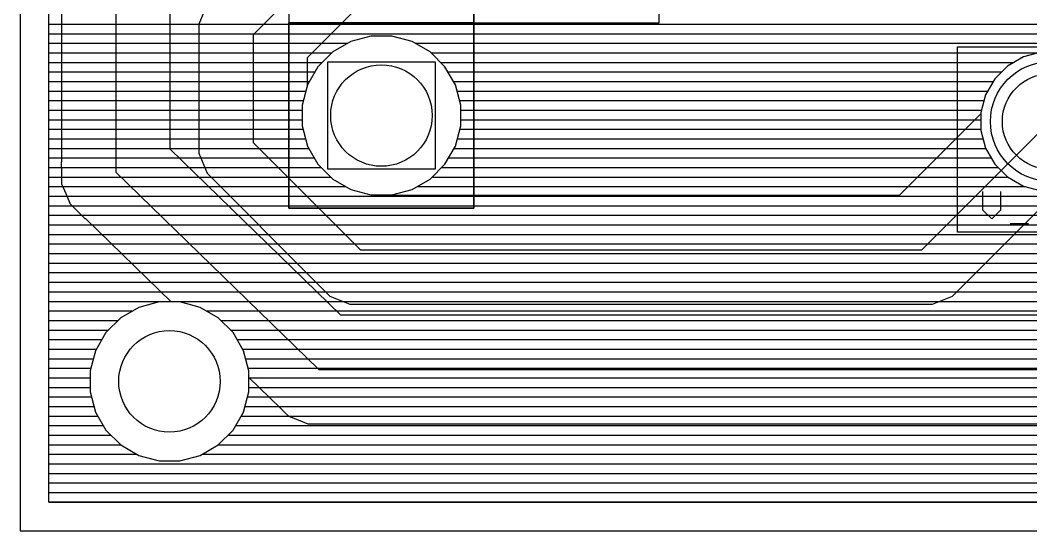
# Model space of a CAD drawing. Extents: x 0 to 5.05, y 0 to 8.75.
# Drawn here: x 0 to 1.693, y 0 to 0.855 of the extents above; entities that cross this region are included whole.
import ezdxf

# ---------------------------------------------------------------- set-up
doc = ezdxf.new("R2010")
doc.units = 0
for name, color, linetype in [('1', 22, 'CONTINUOUS'), ('16', 175, 'CONTINUOUS'), ('17', 82, 'CONTINUOUS'), ('20', 6, 'CONTINUOUS'), ('21', 253, 'CONTINUOUS'), ('24', 7, 'CONTINUOUS'), ('44', 253, 'CONTINUOUS'), ('51', 253, 'CONTINUOUS'), ('52', 253, 'CONTINUOUS')]:
    doc.layers.add(name, color=color, linetype=linetype)

# ---------------------------------------------------------------- blocks, each defined once
blk = doc.blocks.new('ROUNDP')
blk.add_circle((0, 0), 0.5)

msp = doc.modelspace()

# ---------------------------------------------------------------- linework, layer by layer
at = {"layer": '1'}
for p, q in [((0.048, 0.048), (0.048, 5.090172)), ((0.069, 1.288101), (0.069, 0.617396)), ((0.16, 1.27), (0.16, 0.6)), ((0.251, 0.638491), (0.251, 1.232307)), ((0.565, 1.005), (0.39, 0.83)), ((0.481, 0.792307), (0.587292, 0.898599)), ((0.312854, 0.881547), (0.299, 0.848101)), ((0.048, 0.848), (0.069, 0.848)), ((0.251, 0.848), (0.299, 0.848)), ((0.299, 0.848101), (0.299, 0.631899)), ((0.536693, 0.848), (1.939, 0.848)), ((0.048, 0.832), (0.069, 0.832)), ((0.251, 0.832), (0.299, 0.832)), ((0.39, 0.83), (0.39, 0.65)), ((0.520693, 0.832), (1.939, 0.832)), ((0.048, 0.816), (0.069, 0.816)), ((0.251, 0.816), (0.299, 0.816)), ((0.504693, 0.816), (0.548578, 0.816)), ((0.553664, 0.818936), (0.523336, 0.801426)), ((0.58749, 0.828), (0.553664, 0.818936)), ((0.62251, 0.828), (0.58749, 0.828)), ((0.656336, 0.818936), (0.62251, 0.828)), ((0.686664, 0.801426), (0.656336, 0.818936)), ((0.661422, 0.816), (1.939, 0.816)), ((0.048, 0.8), (0.069, 0.8)), ((0.251, 0.8), (0.299, 0.8)), ((0.488693, 0.8), (0.52191, 0.8)), ((0.523336, 0.801426), (0.498573, 0.776664)), ((0.711426, 0.776664), (0.686664, 0.801426)), ((0.68809, 0.8), (1.705997, 0.8)), ((1.709728, 0.801), (1.680226, 0.793095)), ((0.048, 0.784), (0.069, 0.784)), ((0.251, 0.784), (0.299, 0.784)), ((0.481, 0.746097), (0.481, 0.792307)), ((0.481, 0.784), (0.50591, 0.784)), ((0.70409, 0.784), (1.664473, 0.784)), ((1.680226, 0.793095), (1.653774, 0.777823)), ((0.048, 0.768), (0.069, 0.768)), ((0.251, 0.768), (0.299, 0.768)), ((0.481, 0.768), (0.493571, 0.768)), ((0.498573, 0.776664), (0.481064, 0.746336)), ((0.728936, 0.746336), (0.711426, 0.776664)), ((0.716429, 0.768), (1.643951, 0.768)), ((1.653774, 0.777823), (1.632177, 0.756226)), ((0.048, 0.752), (0.069, 0.752)), ((0.251, 0.752), (0.299, 0.752)), ((0.481, 0.752), (0.484334, 0.752)), ((0.481064, 0.746336), (0.481, 0.746097)), ((0.725666, 0.752), (1.629737, 0.752)), ((0.738, 0.71251), (0.728936, 0.746336)), ((1.632177, 0.756226), (1.616905, 0.729774)), ((0.048, 0.736), (0.069, 0.736)), ((0.251, 0.736), (0.299, 0.736)), ((0.731706, 0.736), (1.6205, 0.736)), ((1.616905, 0.729774), (1.609, 0.700272)), ((0.048, 0.72), (0.069, 0.72)), ((0.251, 0.72), (0.299, 0.72)), ((0.735993, 0.72), (1.614286, 0.72)), ((0.738, 0.67749), (0.738, 0.71251)), ((0.048, 0.704), (0.069, 0.704)), ((0.251, 0.704), (0.299, 0.704)), ((0.738, 0.704), (1.609999, 0.704)), ((1.609, 0.697693), (1.472307, 0.561)), ((1.609, 0.700272), (1.609, 0.697693)), ((0.048, 0.688), (0.069, 0.688)), ((0.251, 0.688), (0.299, 0.688)), ((0.728936, 0.643664), (0.738, 0.67749)), ((0.738, 0.688), (1.599307, 0.688)), ((1.51, 0.47), (1.725, 0.685)), ((0.048, 0.672), (0.069, 0.672)), ((0.251, 0.672), (0.299, 0.672)), ((0.736529, 0.672), (1.583307, 0.672)), ((0.048, 0.656), (0.069, 0.656)), ((0.251, 0.656), (0.299, 0.656)), ((0.39, 0.65), (0.57, 0.47)), ((0.711426, 0.613336), (0.728936, 0.643664)), ((0.732242, 0.656), (1.567307, 0.656)), ((0.048, 0.64), (0.069, 0.64)), ((0.251, 0.64), (0.299, 0.64)), ((0.5369, 0.361), (0.251, 0.638491)), ((0.299, 0.631899), (0.312854, 0.598453)), ((0.726821, 0.64), (1.551307, 0.64)), ((0.048, 0.624), (0.069, 0.624)), ((0.069, 0.617396), (0.06874, 0.616741)), ((0.06874, 0.616741), (0.069, 0.599322)), ((0.26593, 0.624), (0.302272, 0.624)), ((0.686664, 0.588573), (0.711426, 0.613336)), ((0.717583, 0.624), (1.535307, 0.624)), ((0.048, 0.608), (0.06887, 0.608)), ((0.069, 0.599322), (0.069, 0.581899)), ((0.16, 0.6), (0.5, 0.27)), ((0.282415, 0.608), (0.308899, 0.608)), ((0.312854, 0.598453), (0.492854, 0.418453)), ((0.70609, 0.608), (1.519307, 0.608)), ((0.048, 0.592), (0.069, 0.592)), ((0.048, 0.576), (0.071242, 0.576)), ((0.069, 0.581899), (0.06927, 0.581248)), ((0.06927, 0.581248), (0.06928, 0.580543)), ((0.06928, 0.580543), (0.076188, 0.564545)), ((0.2989, 0.592), (0.319307, 0.592)), ((0.315385, 0.576), (0.335307, 0.576)), ((0.656336, 0.571064), (0.686664, 0.588573)), ((0.664886, 0.576), (1.487307, 0.576)), ((0.69009, 0.592), (1.503307, 0.592)), ((0.048, 0.56), (0.078071, 0.56)), ((0.076188, 0.564545), (0.082854, 0.548453)), ((0.33187, 0.56), (0.351307, 0.56)), ((0.607693, 0.561), (0.606693, 0.562)), ((0.606693, 0.562), (0.62251, 0.562)), ((1.472307, 0.561), (0.607693, 0.561)), ((0.62251, 0.562), (0.656336, 0.571064)), ((1.561547, 0.392854), (1.737693, 0.569)), ((0.048, 0.544), (0.087039, 0.544)), ((0.082854, 0.548453), (0.083352, 0.547954)), ((0.083352, 0.547954), (0.083632, 0.547307)), ((0.083632, 0.547307), (0.096139, 0.535168)), ((0.348355, 0.544), (0.367307, 0.544)), ((0.048, 0.528), (0.103307, 0.528)), ((0.096139, 0.535168), (0.108453, 0.522854)), ((0.36484, 0.528), (0.383307, 0.528)), ((0.048, 0.512), (0.120009, 0.512)), ((0.108453, 0.522854), (0.109104, 0.522584)), ((0.109104, 0.522584), (0.252918, 0.383)), ((0.381324, 0.512), (0.399307, 0.512)), ((1.680693, 0.512), (1.923307, 0.512)), ((0.048, 0.496), (0.136493, 0.496)), ((0.397809, 0.496), (0.415307, 0.496)), ((1.664693, 0.496), (1.907307, 0.496)), ((0.048, 0.48), (0.152978, 0.48)), ((0.414294, 0.48), (0.431307, 0.48)), ((1.648693, 0.48), (1.891307, 0.48)), ((0.048, 0.464), (0.169463, 0.464)), ((0.430779, 0.464), (0.447307, 0.464)), ((0.57, 0.47), (1.51, 0.47)), ((1.632693, 0.464), (1.875307, 0.464)), ((0.048, 0.448), (0.185948, 0.448)), ((0.447264, 0.448), (0.463307, 0.448)), ((1.616693, 0.448), (1.859307, 0.448)), ((0.048, 0.432), (0.202433, 0.432)), ((0.463749, 0.432), (0.479307, 0.432)), ((1.600693, 0.432), (1.843307, 0.432)), ((0.048, 0.416), (0.218918, 0.416)), ((0.480234, 0.416), (0.495307, 0.416)), ((0.492854, 0.418453), (0.518453, 0.392854)), ((1.584693, 0.416), (1.827307, 0.416)), ((0.048, 0.4), (0.235403, 0.4)), ((0.496718, 0.4), (0.511307, 0.4)), ((0.518453, 0.392854), (0.551899, 0.379)), ((1.528101, 0.379), (1.561547, 0.392854)), ((1.568693, 0.4), (1.811307, 0.4)), ((0.048, 0.384), (0.251888, 0.384)), ((0.198664, 0.373936), (0.168336, 0.356426)), ((0.23249, 0.383), (0.198664, 0.373936)), ((0.252918, 0.383), (0.23249, 0.383)), ((0.513203, 0.384), (0.539828, 0.384)), ((0.551899, 0.379), (1.528101, 0.379)), ((1.540172, 0.384), (1.795307, 0.384)), ((0.048, 0.368), (0.188382, 0.368)), ((0.168336, 0.356426), (0.143573, 0.331664)), ((0.529688, 0.368), (1.779307, 0.368)), ((1.772307, 0.361), (0.5369, 0.361)), ((0.048, 0.352), (0.16391, 0.352)), ((0.048, 0.336), (0.14791, 0.336)), ((0.143573, 0.331664), (0.126064, 0.301336)), ((0.048, 0.32), (0.136839, 0.32)), ((0.048, 0.304), (0.127602, 0.304)), ((0.048, 0.288), (0.12249, 0.288)), ((0.126064, 0.301336), (0.117, 0.26751)), ((0.048, 0.272), (0.118203, 0.272)), ((0.048, 0.256), (0.117, 0.256)), ((0.117, 0.26751), (0.117, 0.23249)), ((0.383, 0.23249), (0.383, 0.256744)), ((0.383, 0.256744), (0.436136, 0.205171)), ((0.383, 0.256), (0.383766, 0.256)), ((0.5, 0.27), (1.81, 0.27)), ((0.048, 0.24), (0.117, 0.24)), ((0.383, 0.24), (0.400251, 0.24)), ((0.048, 0.224), (0.119275, 0.224)), ((0.117, 0.23249), (0.126064, 0.198664)), ((0.373936, 0.198664), (0.383, 0.23249)), ((0.380725, 0.224), (0.416736, 0.224)), ((0.048, 0.208), (0.123562, 0.208)), ((0.376438, 0.208), (0.433221, 0.208)), ((0.436136, 0.205171), (0.448453, 0.192854)), ((0.048, 0.192), (0.129911, 0.192)), ((0.126064, 0.198664), (0.143573, 0.168336)), ((0.356426, 0.168336), (0.373936, 0.198664)), ((0.370089, 0.192), (0.449845, 0.192)), ((0.448453, 0.192854), (0.449104, 0.192584)), ((0.449104, 0.192584), (0.44961, 0.192093)), ((0.44961, 0.192093), (0.465803, 0.185667)), ((0.048, 0.176), (0.139149, 0.176)), ((0.360851, 0.176), (2.639149, 0.176)), ((0.465803, 0.185667), (0.481899, 0.179)), ((0.481899, 0.179), (0.482604, 0.179)), ((0.482604, 0.179), (0.483259, 0.17874)), ((0.483259, 0.17874), (0.500678, 0.179)), ((0.500678, 0.179), (1.828101, 0.179)), ((0.048, 0.16), (0.151909, 0.16)), ((0.143573, 0.168336), (0.168336, 0.143573)), ((0.331664, 0.143573), (0.356426, 0.168336)), ((0.34809, 0.16), (2.651909, 0.16)), ((0.048, 0.144), (0.167909, 0.144)), ((0.168336, 0.143573), (0.198664, 0.126064)), ((0.301336, 0.126064), (0.331664, 0.143573)), ((0.33209, 0.144), (2.667909, 0.144)), ((0.048, 0.128), (0.19531, 0.128)), ((0.198664, 0.126064), (0.23249, 0.117)), ((0.26751, 0.117), (0.301336, 0.126064)), ((0.30469, 0.128), (2.69531, 0.128)), ((0.048, 0.112), (5.002, 0.112)), ((0.23249, 0.117), (0.26751, 0.117)), ((0.048, 0.096), (5.002, 0.096)), ((0.048, 0.08), (5.002, 0.08)), ((0.048, 0.064), (5.002, 0.064)), ((5.002, 0.048), (0.048, 0.048)), ((0.048, 0.048), (5.002, 0.048))]:
    msp.add_line(p, q, dxfattribs=at)
at = {"layer": '16'}
for p, q in [((0.048, 0.048), (0.048, 3.950172)), ((0.048, 0.848), (3.07509, 0.848)), ((0.048, 0.832), (3.070803, 0.832)), ((0.048, 0.816), (0.548578, 0.816)), ((0.553664, 0.818936), (0.523336, 0.801426)), ((0.58749, 0.828), (0.553664, 0.818936)), ((0.62251, 0.828), (0.58749, 0.828)), ((0.656336, 0.818936), (0.62251, 0.828)), ((0.686664, 0.801426), (0.656336, 0.818936)), ((0.661422, 0.816), (3.069, 0.816)), ((0.048, 0.8), (0.52191, 0.8)), ((0.523336, 0.801426), (0.498573, 0.776664)), ((0.711426, 0.776664), (0.686664, 0.801426)), ((0.68809, 0.8), (1.705997, 0.8)), ((1.709728, 0.801), (1.680226, 0.793095)), ((0.048, 0.784), (0.50591, 0.784)), ((0.70409, 0.784), (1.664473, 0.784)), ((1.680226, 0.793095), (1.653774, 0.777823)), ((0.048, 0.768), (0.493571, 0.768)), ((0.498573, 0.776664), (0.481064, 0.746336)), ((0.728936, 0.746336), (0.711426, 0.776664)), ((0.716429, 0.768), (1.643951, 0.768)), ((1.653774, 0.777823), (1.632177, 0.756226)), ((0.048, 0.752), (0.484334, 0.752)), ((0.481064, 0.746336), (0.472, 0.71251)), ((0.725666, 0.752), (1.629737, 0.752)), ((0.738, 0.71251), (0.728936, 0.746336)), ((1.632177, 0.756226), (1.616905, 0.729774)), ((0.048, 0.736), (0.478294, 0.736)), ((0.731706, 0.736), (1.6205, 0.736)), ((1.616905, 0.729774), (1.609, 0.700272)), ((0.048, 0.72), (0.474007, 0.72)), ((0.472, 0.71251), (0.472, 0.67749)), ((0.735993, 0.72), (1.614286, 0.72)), ((0.738, 0.67749), (0.738, 0.71251)), ((0.048, 0.704), (0.472, 0.704)), ((0.738, 0.704), (1.609999, 0.704)), ((1.609, 0.700272), (1.609, 0.669728)), ((0.048, 0.688), (0.472, 0.688)), ((0.472, 0.67749), (0.481064, 0.643664)), ((0.728936, 0.643664), (0.738, 0.67749)), ((0.738, 0.688), (1.609, 0.688)), ((0.048, 0.672), (0.473471, 0.672)), ((0.736529, 0.672), (1.609, 0.672)), ((1.609, 0.669728), (1.616905, 0.640226)), ((0.048, 0.656), (0.477758, 0.656)), ((0.481064, 0.643664), (0.498573, 0.613336)), ((0.711426, 0.613336), (0.728936, 0.643664)), ((0.732242, 0.656), (1.612678, 0.656)), ((0.048, 0.64), (0.483179, 0.64)), ((0.726821, 0.64), (1.617035, 0.64)), ((1.616905, 0.640226), (1.632177, 0.613774)), ((0.048, 0.624), (0.492417, 0.624)), ((0.498573, 0.613336), (0.523336, 0.588573)), ((0.686664, 0.588573), (0.711426, 0.613336)), ((0.717583, 0.624), (1.626273, 0.624)), ((1.632177, 0.613774), (1.653774, 0.592177)), ((0.048, 0.608), (0.503909, 0.608)), ((0.70609, 0.608), (1.637951, 0.608)), ((0.048, 0.592), (0.519909, 0.592)), ((0.048, 0.576), (0.545114, 0.576)), ((0.523336, 0.588573), (0.553664, 0.571064)), ((0.656336, 0.571064), (0.686664, 0.588573)), ((0.664886, 0.576), (1.683604, 0.576)), ((0.69009, 0.592), (1.654081, 0.592)), ((1.653774, 0.592177), (1.680226, 0.576905)), ((1.680226, 0.576905), (1.709728, 0.569)), ((0.048, 0.56), (3.08334, 0.56)), ((0.553664, 0.571064), (0.58749, 0.562)), ((0.58749, 0.562), (0.62251, 0.562)), ((0.62251, 0.562), (0.656336, 0.571064)), ((0.048, 0.544), (3.075381, 0.544)), ((0.048, 0.528), (3.070356, 0.528)), ((0.048, 0.512), (3.067605, 0.512)), ((0.048, 0.496), (3.176999, 0.496)), ((0.048, 0.48), (3.06853, 0.48)), ((0.048, 0.464), (3.072581, 0.464)), ((0.048, 0.448), (3.079072, 0.448)), ((0.048, 0.432), (3.088367, 0.432)), ((0.048, 0.416), (3.102123, 0.416)), ((0.048, 0.4), (3.122358, 0.4)), ((0.048, 0.384), (3.162942, 0.384)), ((0.198664, 0.373936), (0.168336, 0.356426)), ((0.23249, 0.383), (0.198664, 0.373936)), ((0.26751, 0.383), (0.23249, 0.383)), ((0.301336, 0.373936), (0.26751, 0.383)), ((0.331664, 0.356426), (0.301336, 0.373936)), ((0.048, 0.368), (0.188382, 0.368)), ((0.168336, 0.356426), (0.143573, 0.331664)), ((0.311618, 0.368), (2.688382, 0.368)), ((0.356426, 0.331664), (0.331664, 0.356426)), ((0.048, 0.352), (0.16391, 0.352)), ((0.33609, 0.352), (2.66391, 0.352)), ((0.048, 0.336), (0.14791, 0.336)), ((0.143573, 0.331664), (0.126064, 0.301336)), ((0.35209, 0.336), (2.64791, 0.336)), ((0.373936, 0.301336), (0.356426, 0.331664)), ((0.048, 0.32), (0.136839, 0.32)), ((0.363161, 0.32), (2.636839, 0.32)), ((0.048, 0.304), (0.127602, 0.304)), ((0.048, 0.288), (0.12249, 0.288)), ((0.126064, 0.301336), (0.117, 0.26751)), ((0.372398, 0.304), (2.627602, 0.304)), ((0.383, 0.26751), (0.373936, 0.301336)), ((0.37751, 0.288), (2.62249, 0.288)), ((0.048, 0.272), (0.118203, 0.272)), ((0.381797, 0.272), (2.618203, 0.272)), ((0.048, 0.256), (0.117, 0.256)), ((0.117, 0.26751), (0.117, 0.23249)), ((0.383, 0.23249), (0.383, 0.26751)), ((0.383, 0.256), (2.617, 0.256)), ((0.048, 0.24), (0.117, 0.24)), ((0.383, 0.24), (2.617, 0.24)), ((0.048, 0.224), (0.119275, 0.224)), ((0.117, 0.23249), (0.126064, 0.198664)), ((0.373936, 0.198664), (0.383, 0.23249)), ((0.380725, 0.224), (2.619275, 0.224)), ((0.048, 0.208), (0.123562, 0.208)), ((0.376438, 0.208), (2.623562, 0.208)), ((0.048, 0.192), (0.129911, 0.192)), ((0.126064, 0.198664), (0.143573, 0.168336)), ((0.356426, 0.168336), (0.373936, 0.198664)), ((0.370089, 0.192), (2.629911, 0.192)), ((0.048, 0.176), (0.139149, 0.176)), ((0.360851, 0.176), (2.639149, 0.176)), ((0.048, 0.16), (0.151909, 0.16)), ((0.143573, 0.168336), (0.168336, 0.143573)), ((0.331664, 0.143573), (0.356426, 0.168336)), ((0.34809, 0.16), (2.651909, 0.16)), ((0.048, 0.144), (0.167909, 0.144)), ((0.168336, 0.143573), (0.198664, 0.126064)), ((0.301336, 0.126064), (0.331664, 0.143573)), ((0.33209, 0.144), (2.667909, 0.144)), ((0.048, 0.128), (0.19531, 0.128)), ((0.198664, 0.126064), (0.23249, 0.117)), ((0.26751, 0.117), (0.301336, 0.126064)), ((0.30469, 0.128), (2.69531, 0.128)), ((0.048, 0.112), (5.002, 0.112)), ((0.23249, 0.117), (0.26751, 0.117)), ((0.048, 0.096), (5.002, 0.096)), ((0.048, 0.08), (5.002, 0.08)), ((0.048, 0.064), (5.002, 0.064)), ((5.002, 0.048), (0.048, 0.048)), ((0.048, 0.048), (5.002, 0.048))]:
    msp.add_line(p, q, dxfattribs=at)
at = {"layer": '20'}
for p, q in [((0, 8.75), (0, 0)), ((0, 0), (5.05, 0))]:
    msp.add_line(p, q, dxfattribs=at)
for centre in [(0.605, 0.695), (0.25, 0.25)]:
    msp.add_circle(centre, 0.085, dxfattribs=at)
at = {"layer": '21'}
for p, q in [((1.611803, 0.568039), (1.611803, 0.537346)), ((1.642496, 0.537346), (1.642496, 0.568039)), ((1.611803, 0.537346), (1.62715, 0.522)), ((1.62715, 0.522), (1.642496, 0.537346)), ((1.657843, 0.514327), (1.688535, 0.514327))]:
    msp.add_line(p, q, dxfattribs=at)
at = {"layer": '24'}
msp.add_point((0.76, 0.85), dxfattribs=at)
at = {"layer": '44'}
msp.add_circle((1.725, 0.685), 0.08, dxfattribs=at)
at = {"layer": '51'}
for p, q in [((1.57, 0.5), (1.57, 0.81)), ((1.57, 0.81), (1.88, 0.81)), ((1.88, 0.5), (1.57, 0.5))]:
    msp.add_line(p, q, dxfattribs=at)
at = {"layer": '52'}
for p, q in [((0.45, 1.16), (0.45, 0.85)), ((0.76, 0.85), (0.76, 1.16)), ((0.76, 1.16), (0.76, 0.85)), ((1.07, 0.85), (1.07, 1.16)), ((0.45, 0.85), (0.76, 0.85)), ((0.45, 0.54), (0.45, 0.85)), ((0.45, 0.85), (0.76, 0.85)), ((0.76, 0.85), (0.45, 0.85)), ((0.45, 0.85), (0.45, 0.54)), ((0.76, 0.85), (0.76, 0.54)), ((0.76, 0.54), (0.76, 0.85)), ((0.76, 0.85), (1.07, 0.85)), ((0.515, 0.785), (0.695, 0.785)), ((0.515, 0.605), (0.515, 0.785)), ((0.695, 0.785), (0.695, 0.605)), ((0.695, 0.605), (0.515, 0.605)), ((0.76, 0.54), (0.45, 0.54)), ((0.45, 0.54), (0.76, 0.54))]:
    msp.add_line(p, q, dxfattribs=at)

# ---------------------------------------------------------------- block references
at = {"layer": '17', "xscale": 0.2, "yscale": 0.2, "rotation": 180}
msp.add_blockref('ROUNDP', (1.725, 0.685), dxfattribs=at)
msp.add_blockref('ROUNDP', (1.725, 0.685), dxfattribs=at)

doc.saveas('drawing.dxf')
